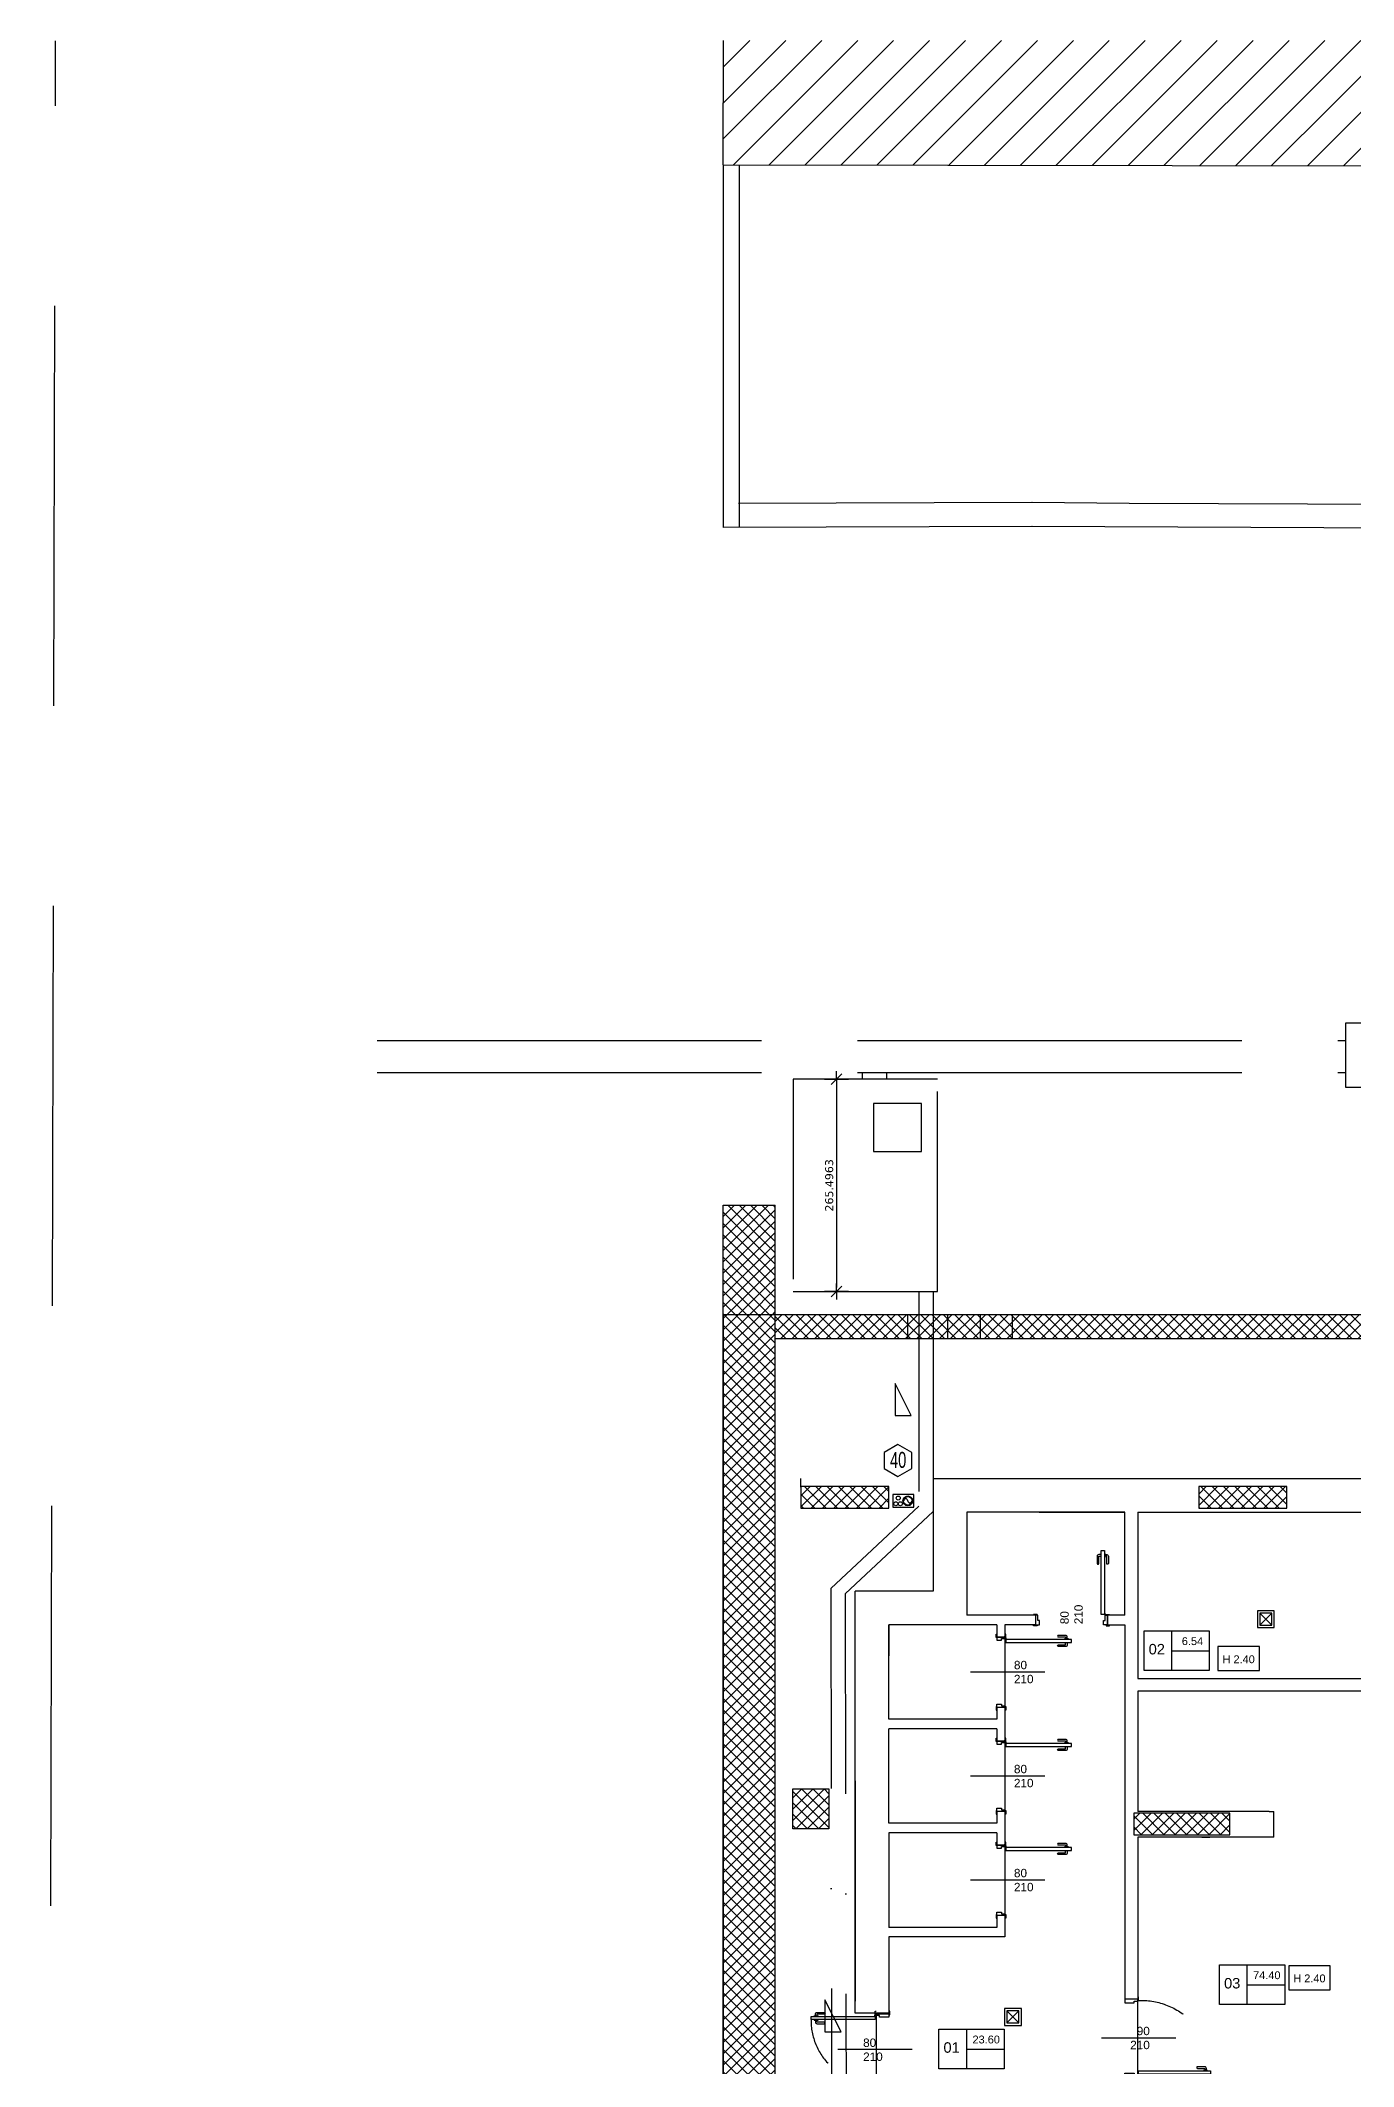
# Model space of a CAD drawing. Header units: millimetres. Extents: x 24747 to 137666, y -34589 to 43444.
# Drawn here: x 107912 to 109552, y 40911 to 43444 of the extents above; entities that cross this region are included whole.
import ezdxf

# ---------------------------------------------------------------- set-up
doc = ezdxf.new("R2010")
doc.units = ezdxf.units.MM
doc.header["$LTSCALE"] = 10
doc.header["$PDMODE"] = 3
for name, pattern in [('ACAD_ISO02W100', [15, 12, -3]), ('ACAD_ISO03W100', [30, 12, -18]), ('CONTINOUS', [0]), ('CONTINUA', [0]), ('DASHDOT2', [0.5, 0.25, -0.125, 0, -0.125]), ('HIDDEN', [0.375, 0.25, -0.125])]:
    doc.linetypes.add(name, pattern=pattern)
for name, color, linetype in [('EPC INTERRATO DEFINITIVO PILASTRI', 5, 'Continuous'), ('linea acqua bianca', 150, 'Continuous'), ('X Scarico Pavimento', 8, 'CONTINUA'), ('X_cavedi', 20, 'Continuous'), ('X_FOROMETRIA SCARICO NUMERAZIONE', 6, 'Continuous'), ('X_Griglie aer', 8, 'Continuous'), ('X_LINEE SCARICO', 1, 'Continuous'), ('X_MURI', 3, 'Continuous'), ('X_Numerazione camere', 8, 'Continuous'), ('X_quote', 5, 'Continuous'), ('X_quote serramenti interni', 251, 'CONTINOUS'), ('X_rilievo', 8, 'Continuous'), ('X_Serramenti Int', 1, 'Continuous')]:
    doc.layers.add(name, color=color, linetype=linetype)
doc.layers.add('EPC RETINI PIANO INTERRATO DEFINITIVO', color=4, linetype='Continuous', lineweight=0)
doc.styles.add('Max 50', font='arial.ttf', dxfattribs={"width": 0.65})
doc.styles.add('nomi', font='arial.ttf')
doc.styles.get("Standard").update_dxf_attribs({"font": 'verdana.ttf'})
doc.dimstyles.get("Standard").update_dxf_attribs({"dimscale": 100, "dimtxt": 0.1, "dimasz": 0.05, "dimexe": 0, "dimexo": 0, "dimgap": 0.04, "dimtad": 1, "dimdec": 4, "dimzin": 0, "dimdsep": 46, "dimtxsty": 'Standard', "dimblk": 'TRAT_QUO', "dimcen": 0, "dimdle": 0.5, "dimclrd": 256, "dimclre": 256, "dimclrt": 5, "dimadec": 0, "dimazin": 0, "dimtfac": 1, "dimtdec": 4, "dimtix": 1, "dimtofl": 0, "dimtmove": 2, "dimatfit": 3, "dimfxl": 0, "dimfxlon": 1, "dimtolj": 1, "dimtzin": 0, "dimarcsym": 0})
pattern_1 = [(45, (115279.709, -15009.218), (-7.0710678, 7.0710678), []), (135, (115279.709, -15009.218), (-7.0710678, -7.0710678), [])]
pattern_2 = [(45, (157624.513, 6383.593), (-7.0710678, 7.0710678), []), (135, (157624.513, 6383.593), (-7.0710678, -7.0710678), [])]
pattern_3 = [(45, (101096.778, -36728.028), (-7.0710678, 7.0710678), []), (135, (101096.778, -36728.028), (-7.0710678, -7.0710678), [])]

# ---------------------------------------------------------------- blocks, each defined once
blk = doc.blocks.new('90')
for p, q in [((3.9, -46.4), (3.9, 46.4)), ((-42.1, 1.2), (50, 1.2)), ((52.8, 17.3), (52.8, 1.2))]:
    blk.add_line(p, q)
at = {"extrusion": (0, 0, -1)}
for p, q in [((-45.1, 17.3), (-45.1, 1.2)), ((-42.9, 0.3), (-40.9, 0.3)), ((-41.9, 1.4), (-41.9, -0.7))]:
    blk.add_line(p, q, dxfattribs=at)
for points in [[(43.1, 1.2), (43.1, 0.2), (47.6, 0.2), (47.6, 1.2)], [(45.1, 17.3), (40.1, 17.3), (40.1, 5.8), (42.1, 5.8), (42.1, 1.2), (45.1, 1.2)], [(41, -86.1), (41.5, -86.1), (41.5, -81), (41, -81)], [(37, -86.1), (36.4, -86.1), (36.4, -81), (37, -81)]]:
    blk.add_lwpolyline(points, dxfattribs=at)
blk.add_lwpolyline([(41, 0.1), (37, 0.1), (37, -89.9), (41, -89.9)], close=True, dxfattribs=at)
for points in [[(52.8, 17.3), (48, 17.3), (48, 5.8), (50, 5.8), (50, 1.2), (52.8, 1.2)], [(51, 1.2), (51, 0.2), (55.4, 0.2), (55.4, 1.2)]]:
    blk.add_lwpolyline(points)
for points in [[(41.5, -84.6), (43.9, -84.6, 0.414214), (46, -82.6), (46, -73.5, 1), (43.9, -73.5), (43.9, -82.6), (41.5, -82.6)], [(36.4, -84.6), (33.9, -84.6, -0.414214), (31.9, -82.6), (31.9, -73.5, -1), (33.9, -73.5), (33.9, -82.6), (36.4, -82.6)]]:
    blk.add_lwpolyline(points, format="xyb", dxfattribs=at)
blk.add_circle((41.9, 0.3), 0.652, dxfattribs=at)
at = {"color": 5, "linetype": 'ACAD_ISO03W100', "ltscale": 0.5, "extrusion": (0, 0, -1)}
blk.add_arc((35.4, -3.5), 86.5, 176.8781, 271.0597, dxfattribs=at)
blk = doc.blocks.new('mini cavedio')
at = {"color": 2}
for centre, start, end in [((7430.9, 39367.1, 0), 90, 270), ((7430.9, 39372.2, 0), 270, 90)]:
    blk.add_arc(centre, 2.55, start, end, dxfattribs=at)
at = {"layer": 'X_cavedi'}
for p, q in [((7438.8, 39388.4), (7422.8, 39388.4)), ((7422.8, 39388.4), (7422.8, 39362.2)), ((7438.8, 39362.2), (7438.8, 39388.4)), ((7422.8, 39362.2), (7438.8, 39362.2))]:
    blk.add_line(p, q, dxfattribs=at)
for centre, radius in [((7427.2, 39384.6), 2.5), ((7427.2, 39378.9), 2.5), ((7430.9, 39369.6, 0), 6.11), ((7434.4, 39381.6), 2.5), ((7430.9, 39369.6, 0), 5.43)]:
    blk.add_circle(centre, radius, dxfattribs=at)
blk = doc.blocks.new('TRAT_QUO')
at = {"layer": 'X_quote'}
for q in [(-2, 0), (2, 0)]:
    blk.add_line((0, 0), q, dxfattribs=at)
at = {"layer": 'X_quote', "color": 4}
blk.add_line((-1.33, 1.33), (1.33, -1.33), dxfattribs=at)
at = {"layer": 'X_quote'}
blk.add_lwpolyline([(0, 3), (0, -3)], dxfattribs=at)
blk = doc.blocks.new('*D83')
at = {"layer": 'Defpoints', "color": 0, "lineweight": 0, "ltscale": 200, "transparency": 16777216}
for p in [(109031.9, 42145.4), (108906.1, 41880), (109031.9, 41880)]:
    blk.add_point(p, dxfattribs=at)
at = {"layer": 'X_Griglie aer', "lineweight": -2, "ltscale": 200, "transparency": 16777216}
blk.add_line((108906.1, 42140.4), (108906.1, 41885), dxfattribs=at)
at = {"layer": 'X_Griglie aer', "lineweight": -2, "ltscale": 200, "transparency": 16777216, "xscale": 5, "yscale": 5, "zscale": 5}
for p, rotation in [((108906.1, 42145.4), 90), ((108906.1, 41880), 270)]:
    blk.add_blockref('TRAT_QUO', p, dxfattribs=dict(at, rotation=rotation))
at = {"layer": 'X_Griglie aer', "color": 5, "ltscale": 200, "transparency": 16777216, "insert": (108896.9, 42012.7), "char_height": 10, "attachment_point": 5, "rotation": 90}
blk.add_mtext('\\A1;265.4963', dxfattribs=at)
blk = doc.blocks.new('porta 80 (12.5)')
for p, q in [((0, 0), (0, 90)), ((16, 88.7), (0, 88.7)), ((-47.6, 45.1), (45.1, 45.1))]:
    blk.add_line(p, q)
at = {"extrusion": (0, 0, -1)}
for p, q in [((0.1, 3.2), (-1.9, 3.2)), ((-0.9, 2.2), (-0.9, 4.2)), ((16, 1.5), (0, 1.5))]:
    blk.add_line(p, q, dxfattribs=at)
for points in [[(0, 88.2), (-1, 88.2), (-1, 92.7), (0, 92.7)], [(16, 90), (16, 85.2), (4.5, 85.2), (4.5, 87.2), (0, 87.2), (0, 90)], [(16, 88.2), (17, 88.2), (17, 92.7), (16, 92.7)]]:
    blk.add_lwpolyline(points)
blk.add_lwpolyline([(1.2, 4.1), (1.2, 8.1), (81.2, 8.1), (81.2, 4.1)], close=True, dxfattribs=at)
for points in [[(77.3, 8.1), (77.3, 8.7), (72.3, 8.7), (72.3, 8.1)], [(77.3, 4.1), (77.3, 3.6), (72.3, 3.6), (72.3, 4.1)], [(0, 2), (1, 2), (1, -2.5), (0, -2.5)], [(-16, 0), (-16, 5), (-4.5, 5), (-4.5, 3), (0, 3), (0, 0)], [(-16, 2), (-17, 2), (-17, -2.5), (-16, -2.5)]]:
    blk.add_lwpolyline(points, dxfattribs=at)
for points in [[(75.8, 8.7), (75.8, 11.2, 0.414214), (73.8, 13.2), (64.8, 13.2, 1), (64.8, 11.2), (73.8, 11.2), (73.8, 8.7)], [(75.8, 3.6), (75.8, 1.2, -0.414214), (73.8, -0.9), (64.8, -0.9, -1), (64.8, 1.2), (73.8, 1.2), (73.8, 3.6)]]:
    blk.add_lwpolyline(points, format="xyb", dxfattribs=at)
blk.add_circle((0.9, 3.2), 0.652, dxfattribs=at)
at = {"color": 5, "linetype": 'ACAD_ISO03W100', "ltscale": 0.5, "extrusion": (0, 0, -1)}
blk.add_arc((3.2, 9.3), 78, 359.1465, 92.3471, dxfattribs=at)

msp = doc.modelspace()

# ---------------------------------------------------------------- hatches: boundary and pattern name
at = {"layer": 'EPC RETINI PIANO INTERRATO DEFINITIVO', "ltscale": 0.01}
h = msp.add_hatch(dxfattribs=at)
h.set_pattern_fill('_USER', color=256, scale=10, angle=45, style=0, double=1, pattern_type=0)
h.set_pattern_definition(pattern_1)
h.paths.add_polyline_path([(108784.46953, 41851.30506), (108829.45463, 41851.30506), (108829.45463, 41987.79792), (108784.46953, 41987.79792)])
h.paths.add_polyline_path([(108784.46953, 41987.79792), (108764.45463, 41987.79792), (108764.45463, 41851.30506), (108784.46953, 41851.30506)])
h = msp.add_hatch(dxfattribs=at)
h.set_pattern_fill('_USER', color=256, scale=10, angle=45, style=0, double=1, pattern_type=0)
h.set_pattern_definition(pattern_1)
h.paths.add_polyline_path([(108785.73737, 41674.21629), (108808.22562, 41674.21629), (108808.22562, 41695.93221), (108785.73737, 41695.93221)], flags=24)
h.paths.add_polyline_path([(108620.73737, 40680.09325), (108643.22562, 40680.09325), (108643.22562, 40701.80917), (108620.73737, 40701.80917)], flags=24)
h.paths.add_polyline_path([(108785.73737, 41423.26123), (108808.22562, 41423.26123), (108808.22562, 41444.97715), (108785.73737, 41444.97715)], flags=24)
h.paths.add_polyline_path([(108614.43536, 39029.8545), (108664.45463, 39029.8545), (108664.45463, 40749.33611), (108764.47323, 40749.33611), (108788.41462, 40749.33611), (108788.46387, 40784.72932), (108788.64681, 40784.72932), (108788.64681, 40794.25432), (108829.45463, 40794.25432), (108829.45463, 40818.27144), (108829.45463, 41851.30214), (108764.45463, 41851.30214), (108764.45463, 40814.33611), (108614.45261, 40814.33611)])
h.paths.add_polyline_path([(108599.45463, 39029.8545), (108614.43536, 39029.8545), (108614.45261, 40814.33611), (108599.45463, 40814.33611)])
h = msp.add_hatch(dxfattribs=at)
h.set_pattern_fill('_USER', color=256, scale=10, angle=45, style=0, double=1, pattern_type=0)
h.set_pattern_definition(pattern_3)
h.paths.add_polyline_path([(108829.45463, 41851.30214), (108829.45463, 41821.30505), (112586.47624, 41821.30505), (112586.47624, 41851.30214)])
h = msp.add_hatch(dxfattribs=at)
h.set_pattern_fill('_USER', color=256, scale=10, angle=45, style=0, double=1, pattern_type=0)
h.set_pattern_definition(pattern_3)
h.paths.add_polyline_path([(108829.45463, 41851.30214), (108829.45463, 41821.30505), (112586.47624, 41821.30505), (112586.47624, 41851.30214)])
at = {"layer": 'EPC RETINI PIANO INTERRATO DEFINITIVO'}
h = msp.add_hatch(dxfattribs=at)
h.set_pattern_fill('_USER', color=256, scale=10, angle=45, style=0, double=1, pattern_type=0)
h.set_pattern_definition(pattern_2)
h.paths.add_polyline_path([(108971.45743, 41609.30492), (108971.45743, 41636.30492), (108861.45743, 41636.30492), (108861.45743, 41609.30492)])
h = msp.add_hatch(dxfattribs=at)
h.set_pattern_fill('_USER', color=256, scale=10, angle=45, style=0, double=1, pattern_type=0)
h.set_pattern_definition(pattern_2)
h.paths.add_polyline_path([(109468.4615, 41609.30492), (109468.4615, 41636.30492), (109358.4615, 41636.30492), (109358.4615, 41609.30492)])
h = msp.add_hatch(dxfattribs=at)
h.set_pattern_fill('_USER', color=256, scale=10, angle=45, style=0, double=1, pattern_type=0)
h.set_pattern_definition(pattern_2)
h.paths.add_polyline_path([(112996.68739, 41265.48404), (112969.68739, 41265.48404), (112969.68739, 41155.48404), (112996.68739, 41155.48404)])
h.paths.add_polyline_path([(112575.54929, 41056.48404), (112602.54929, 41056.48404), (112602.54929, 41166.48404), (112575.54929, 41166.48404)])
h.paths.add_polyline_path([(112575.54929, 41171.48404), (112602.54929, 41171.48404), (112602.54929, 41281.48404), (112575.54929, 41281.48404)])
h.paths.add_polyline_path([(112206.5425, 41238.55358), (112179.5425, 41238.55358), (112179.5425, 41108.55358), (112206.5425, 41108.55358)])
h.paths.add_polyline_path([(111783.45767, 41213.48344), (111810.45767, 41213.48344), (111810.45767, 41103.48344), (111783.45767, 41103.48344)])
h.paths.add_polyline_path([(110974.48725, 41238.56005), (110929.48725, 41238.56005), (110929.48725, 41178.4875), (110974.48725, 41178.4875)])
h.paths.add_polyline_path([(110170.17177, 41207.56154), (110170.17177, 41252.56154), (110230.17177, 41252.56154), (110230.17177, 41207.56154)])
h.paths.add_polyline_path([(109775.42928, 41227.48726), (109775.42928, 41182.48726), (109845.43228, 41182.49107), (109845.43228, 41227.49107)])
h.paths.add_polyline_path([(109277.50592, 41228.09016), (109277.50592, 41201.09016), (109397.50592, 41201.09016), (109397.50592, 41228.09016)])
h = msp.add_hatch(dxfattribs=at)
h.set_pattern_fill('_USER', color=256, scale=10, angle=45, style=0, double=1, pattern_type=0)
h.set_pattern_definition(pattern_2)
h.paths.add_polyline_path([(108851.46132, 41258.30505), (108896.46132, 41258.30505), (108896.46132, 41208.30505), (108851.46132, 41208.30505)])
h.paths.add_polyline_path([(108851.46132, 40862.30505), (108896.46132, 40862.30505), (108896.46132, 40812.30505), (108851.46132, 40812.30505)])
h.paths.add_polyline_path([(109268.20701, 40828.18846), (109268.20701, 40801.18846), (109388.20701, 40801.18846), (109388.20701, 40828.18846)])
h.paths.add_polyline_path([(109851.46318, 40784.32741), (109878.46318, 40784.32741), (109878.46318, 40553.62981), (109851.46318, 40553.62981)])
h.paths.add_polyline_path([(110242.97444, 40784.32741), (110269.97444, 40784.32741), (110269.97444, 40664.32741), (110242.97444, 40664.32741)])
h.paths.add_polyline_path([(110952.44177, 40356.30491), (110932.44177, 40356.30491), (110932.44177, 40796.30491), (110952.44177, 40796.30491)])
h.paths.add_polyline_path([(111607.37262, 40584.30491), (111884.43408, 40584.30491), (111884.43408, 40568.32323), (111607.37262, 40568.32323)])
h.paths.add_polyline_path([(111607.37262, 40769.30491), (111884.37262, 40769.30491), (111884.37262, 40796.30491), (111580.37262, 40796.30491), (111580.37262, 40356.30491), (111884.37262, 40356.30491), (111884.37262, 40383.30491), (111607.37262, 40383.30491)])
at = {"layer": 'X_rilievo'}
h = msp.add_hatch(dxfattribs=at)
h.set_pattern_fill('ANSI31', color=256, scale=10, style=0)
h.set_pattern_definition([(45, (157624.454, 19575.17), (-22.45064, 22.45064), [])])
h.paths.add_polyline_path([(108764.46777, 43443.59752), (108764.46777, 43288.30856), (110149.47882, 43286.10782), (110149.47882, 43443.59752)])

# ---------------------------------------------------------------- linework, layer by layer
at = {"layer": 'EPC INTERRATO DEFINITIVO PILASTRI', "elevation": 0}
for points in [[(108971.45743, 41609.30492), (108971.45743, 41636.30492), (108861.45743, 41636.30492), (108861.45743, 41609.30492)], [(109468.4615, 41609.30492), (109468.4615, 41636.30492), (109358.4615, 41636.30492), (109358.4615, 41609.30492)], [(108851.46132, 41258.30505), (108896.46132, 41258.30505), (108896.46132, 41208.30505), (108851.46132, 41208.30505)], [(109277.50592, 41228.09016), (109277.50592, 41201.09016), (109397.50592, 41201.09016), (109397.50592, 41228.09016)]]:
    msp.add_lwpolyline(points, close=True, dxfattribs=at)
at = {"layer": 'linea acqua bianca', "linetype": 'ACAD_ISO02W100', "ltscale": 4}
for p, q in [((108332.27485, 42193.90076), (109541.93801, 42193.90076)), ((108332.27485, 42153.90076), (109541.93801, 42153.90076)), ((108999.40141, 41725.23999), (108979.06883, 41764.89093)), ((108979.06883, 41764.89093), (108979.06883, 41725.23999)), ((108979.06883, 41725.23999), (108999.40141, 41725.23999)), ((108911.77258, 40954.84252), (108891.44001, 40994.49347)), ((108891.44001, 40994.49347), (108891.44001, 40954.84252)), ((108891.44001, 40954.84252), (108911.77258, 40954.84252))]:
    msp.add_line(p, q, dxfattribs=at)
at = {"layer": 'linea acqua bianca', "ltscale": 200}
for p, q in [((108938.64417, 42145.4474), (108938.64417, 42153.90076)), ((108968.64417, 42145.4474), (108968.64417, 42153.90076))]:
    msp.add_line(p, q, dxfattribs=at)
at = {"layer": 'linea acqua bianca', "linetype": 'ACAD_ISO02W100', "ltscale": 4, "elevation": 0}
msp.add_lwpolyline([(109541.93801, 42135.42485), (109621.93801, 42135.42485), (109621.93801, 42215.42485), (109541.93801, 42215.42485)], close=True, dxfattribs=at)
at = {"layer": 'linea acqua bianca', "linetype": 'DASHDOT2', "ltscale": 100}
for points in [[(108852.01583, 41879.95108), (109031.93835, 41879.95108), (109031.93835, 42145.4474), (108852.01583, 42145.4474)], [(108952.33169, 42054.97095), (109012.33169, 42054.97095), (109012.33169, 42114.97095), (108952.33169, 42114.97095)]]:
    msp.add_lwpolyline(points, close=True, dxfattribs=at)
for points in [[(109008.78819, 41879.95108), (109008.78819, 41611.85921), (108898.79493, 41509.02307), (108900.02577, 40776.82223), (108719.74825, 40696.4934), (108719.74825, 39848.04273), (108847.40819, 39694.5274), (109432.08524, 39694.5274), (109665.75312, 39694.5274), (109725.95245, 39637.12149), (109725.95245, 39333.18883), (109786.68231, 39251.78691), (110241.92592, 39251.78691)], [(109026.78819, 41879.95108), (109026.78819, 41604.9912), (108916.79493, 41502.15506), (108918.02577, 40765.37848), (108737.74825, 40685.04965), (108737.74825, 39854.54908), (108855.85032, 39712.5274), (109432.08524, 39712.5274), (109672.95977, 39712.5274), (109743.95245, 39644.82899), (109743.95245, 39339.16351), (109795.71083, 39269.78691), (110363.4928, 39269.78691)]]:
    msp.add_lwpolyline(points, dxfattribs=at)
at = {"layer": 'X Scarico Pavimento'}
for p, q in [((109434.71658, 41477.86512, 0), (109449.71658, 41462.86512, 0)), ((109449.71658, 41477.86512, 0), (109434.71658, 41462.86512, 0)), ((109118.90064, 40980.80668, 0), (109133.90064, 40965.80668, 0)), ((109133.90064, 40980.80668, 0), (109118.90064, 40965.80668, 0))]:
    msp.add_line(p, q, dxfattribs=at)
at = {"layer": 'X Scarico Pavimento', "elevation": 0}
for points in [[(109431.71658, 41459.86512), (109452.71658, 41459.86512), (109452.71658, 41480.86512), (109431.71658, 41480.86512)], [(109434.71658, 41462.86512), (109449.71658, 41462.86512), (109449.71658, 41477.86512), (109434.71658, 41477.86512)], [(109115.90064, 40962.80668), (109136.90064, 40962.80668), (109136.90064, 40983.80668), (109115.90064, 40983.80668)], [(109118.90064, 40965.80668), (109133.90064, 40965.80668), (109133.90064, 40980.80668), (109118.90064, 40980.80668)]]:
    msp.add_lwpolyline(points, close=True, dxfattribs=at)
at = {"layer": 'X_FOROMETRIA SCARICO NUMERAZIONE', "elevation": 0}
msp.add_lwpolyline([(108965.46071, 41658.78657), (108982.7342, 41648.81371), (109000.0077, 41658.78657), (109000.0077, 41678.73228), (108982.7342, 41688.70514), (108965.46071, 41678.73228)], close=True, dxfattribs=at)
at = {"layer": 'X_LINEE SCARICO', "linetype": 'ACAD_ISO02W100', "ltscale": 2}
for p, q in [((108994.48238, 41851.30506, 0), (108994.48238, 41821.30505, 0)), ((109085.38336, 41851.30506, 0), (109085.38336, 41821.30505, 0))]:
    msp.add_line(p, q, dxfattribs=at)
at = {"layer": 'X_LINEE SCARICO', "linetype": 'ACAD_ISO02W100', "ltscale": 4}
for p, q in [((109044.48238, 41851.30506, 0), (109044.48238, 41821.30505, 0)), ((109125.38336, 41851.30506, 0), (109125.38336, 41821.30505, 0))]:
    msp.add_line(p, q, dxfattribs=at)
at = {"layer": 'X_MURI', "ltscale": 30}
for p, q in [((108764.46181, 43288.30856, 0), (108764.70856, 43443.59752, 0)), ((108764.46359, 43288.30856, 0), (108764.71034, 43443.59751, 0)), ((108764.46359, 43288.30856, 0), (110149.47464, 43286.10781, 0)), ((109026.78819, 41646.30506, 0), (109026.78819, 41505.30638)), ((109128.33758, 41646.30506, 0), (109544.87536, 41646.29456, 0)), ((109106.40471, 41604.30638, 0), (109100.21738, 41604.30638, 0)), ((109266.21658, 41604.30638, 0), (109106.40471, 41604.30638, 0)), ((109159.14423, 41604.30897, 0), (109266.21658, 41604.30581, 0)), ((109266.19946, 41475.30638, 0), (109266.21658, 41604.30638, 0)), ((109282.21659, 41604.30506, 0), (109282.21695, 41396.30393, 0)), ((109282.21659, 41604.30506, 0), (109602.21658, 41604.30506, 0)), ((109026.78819, 41505.30638), (108929.45463, 41505.30638, 0)), ((109106.38951, 41463.30638, 0), (108971.3721, 41463.30638, 0)), ((108971.38211, 41463.30638, 0), (108971.38344, 41424.69985, 0)), ((109154.68959, 41475.30613, 0), (109068.78819, 41475.30613, 0)), ((109106.38951, 41463.30638, 0), (109106.38955, 41447.9139, 0)), ((109154.69076, 41463.30638, 0), (109116.38953, 41463.30638, 0)), ((109154.69076, 41475.30639, 0), (109154.68959, 41463.30664, 0)), ((109244.67963, 41463.30638, 0), (109266.21426, 41463.30638, 0)), ((109266.19946, 41475.30638, 0), (109244.69078, 41475.30638, 0)), ((109266.21426, 41463.30638, 0), (109266.21381, 41436.3044, 0)), ((109266.21381, 41436.3044, 0), (109266.20701, 40995.70626, 0)), ((109282.21659, 41396.30393, 0), (109602.21658, 41396.30393, 0)), ((109282.21698, 41380.30393, 0), (109282.21725, 41230.09157, 0)), ((109106.3898, 41360.68808, 0), (109106.38985, 41345.30637, 0)), ((109106.39028, 41333.30637, 0), (108971.37777, 41333.30638, 0)), ((109106.38988, 41345.30637, 0), (108971.38431, 41345.30638, 0)), ((109106.38952, 41333.30637, 0), (109106.38955, 41317.9137, 0)), ((109106.3898, 41230.6879, 0), (109106.38986, 41215.30638, 0)), ((109106.39061, 41215.30638, 0), (108971.37777, 41215.30638, 0)), ((109106.38952, 41203.30638, 0), (108971.37777, 41203.30638, 0)), ((108971.37777, 41203.30638, 0), (108971.37997, 41142.30208, 0)), ((109106.38952, 41203.30638, 0), (109106.38955, 41187.91371, 0)), ((109282.21731, 41198.08197, 0), (109282.21767, 40995.70626, 0)), ((108971.37997, 41142.30208, 0), (108971.37777, 41085.30638, 0)), ((109106.40937, 41100.6879, 0), (109106.40943, 41085.30638, 0)), ((109116.41021, 41073.30638, 0), (108971.36258, 41073.30638, 0)), ((109106.41019, 41085.30638, 0), (108971.37777, 41085.30638, 0))]:
    msp.add_line(p, q, dxfattribs=at)
at = {"layer": 'X_MURI', "linetype": 'Continuous', "ltscale": 0.01}
for p, q in [((108764.45463, 41851.30735, 0), (108764.45463, 41987.79792, 0)), ((108764.45463, 41987.79792, 0), (108829.45463, 41987.79792, 0)), ((108829.45463, 41821.30505), (108829.45463, 41987.79792, 0)), ((108929.45463, 40978.10309, 0), (108929.45463, 41505.30638, 0)), ((108971.39296, 40978.10309, 0), (108929.45463, 40978.10309, 0))]:
    msp.add_line(p, q, dxfattribs=at)
at = {"layer": 'X_MURI', "ltscale": 4}
for p, q in [((108764.45463, 41851.30506, 0), (108764.45463, 40817.30506, 0)), ((108764.45463, 41851.30506, 0), (113390.29494, 41851.30506, 0)), ((108780.39356, 41851.30215, 0), (112782.36849, 41851.30215, 0)), ((108861.45743, 41635.30492, 0), (108861.45743, 41646.30506, 0)), ((108861.45743, 41636.30492, 0), (108861.45743, 41609.30492, 0)), ((109026.78819, 41646.30506, 0), (111947.47173, 41646.30506, 0)), ((108971.38431, 41345.30638, 0), (108971.3721, 41463.30638, 0)), ((108971.37777, 41424.69985, 0), (108971.37777, 41463.30638, 0)), ((109116.38953, 41463.30638, 0), (109116.38978, 41447.90276, 0)), ((109244.67963, 41475.30638, 0), (109244.69077, 41463.30638, 0)), ((109244.67963, 41475.30638, 0), (109244.69078, 41463.30638, 0)), ((109116.38978, 41447.90276, 0), (109106.38955, 41447.91391, 0)), ((109116.38978, 41447.90276, 0), (109106.38955, 41447.9139, 0)), ((109106.3898, 41360.68809, 0), (109116.38978, 41360.79952, 0)), ((109116.38972, 41360.79952, 0), (109116.38951, 41334.30638, 0)), ((108971.37777, 41215.30638, 0), (108971.37777, 41333.30638, 0)), ((109116.38951, 41334.30638, 0), (109116.38978, 41317.90257, 0)), ((109116.38978, 41317.90257, 0), (109106.38955, 41317.91371, 0)), ((109116.38978, 41317.90257, 0), (109106.38955, 41317.9137, 0)), ((109116.38978, 41230.68791, 0), (109116.39093, 41187.90257, 0)), ((109322.31257, 41230.09017, 0), (109282.20339, 41230.09157, 0)), ((109446.31257, 41230.09017, 0), (109322.31257, 41230.09017, 0)), ((109446.31257, 41230.09017, 0), (109452.22623, 41230.07742, 0)), ((109452.22623, 41198.05647, 0), (109452.22623, 41230.07742, 0)), ((109116.38978, 41187.90257, 0), (109106.38955, 41187.91371, 0)), ((109116.39093, 41187.90257, 0), (109106.3907, 41187.91371, 0)), ((109452.22623, 41198.06922, 0), (109282.20227, 41198.08197, 0)), ((109362.20227, 41198.08197, 0), (109372.20227, 41198.08197, 0)), ((109116.40935, 41100.68791, 0), (109116.41021, 41073.30638, 0)), ((109282.21767, 40995.70626, 0), (109266.21768, 40995.70626, 0))]:
    msp.add_line(p, q, dxfattribs=at)
at = {"layer": 'X_MURI'}
for p, q in [((108764.45463, 41851.30214, 0), (112586.48013, 41851.30214, 0)), ((108764.45463, 40814.33611, 0), (108764.45463, 41851.30214, 0)), ((108829.45463, 41821.30505), (112586.48013, 41821.30505, 0)), ((109106.3898, 41230.6879, 0), (109116.38978, 41230.68833, 0)), ((109106.40937, 41100.6879, 0), (109116.40935, 41100.68833, 0)), ((108971.3798, 41073.30638, 0), (108971.3787, 40978.10309, 0))]:
    msp.add_line(p, q, dxfattribs=at)
at = {"layer": 'X_MURI', "ltscale": 4, "elevation": 0}
for points in [[(108664.45463, 40749.33611), (108829.45463, 40749.33611), (108829.45463, 41821.30505)], [(108829.45463, 41646.30506), (108829.45463, 41821.30506), (112296.64917, 41821.30506)], [(108829.45463, 41253.30506), (108829.45463, 41606.30506)], [(108829.45463, 40857.30506), (108829.45463, 41213.30506)]]:
    msp.add_lwpolyline(points, dxfattribs=at)
at = {"layer": 'X_MURI', "ltscale": 30, "elevation": 0}
for points in [[(109266.21658, 41604.30638), (109068.78819, 41604.30638), (109068.78819, 41475.30613)], [(109106.40471, 41604.30638), (109100.21738, 41604.30638)], [(109618.21658, 41402.62908), (109618.21658, 41380.30393), (109282.21659, 41380.30393)]]:
    msp.add_lwpolyline(points, dxfattribs=at)
at = {"layer": 'X_MURI', "elevation": 0}
msp.add_lwpolyline([(108929.45463, 41268.30637), (108929.45463, 40992.91975)], dxfattribs=at)
at = {"layer": 'X_Numerazione camere'}
for p, q in [((109324.4802, 41455.8616, 0), (109324.4802, 41406.32066, 0)), ((109324.4802, 41431.09113, 0), (109371.64289, 41431.09113, 0)), ((109418.68189, 41038.32441), (109418.68189, 40988.78347)), ((109418.68189, 41013.55394), (109465.84459, 41013.55394)), ((109068.17054, 40957.98899), (109068.17054, 40908.44805)), ((109068.17054, 40933.21852), (109115.33323, 40933.21852))]:
    msp.add_line(p, q, dxfattribs=at)
at = {"layer": 'X_Numerazione camere', "elevation": 0}
for points in [[(109290.2676, 41455.8616), (109371.64289, 41455.8616), (109371.64289, 41406.32066), (109290.2676, 41406.32066)], [(109382.43987, 41406.16274), (109434.40665, 41406.16274), (109434.40665, 41436.16274), (109382.43987, 41436.16274)]]:
    msp.add_lwpolyline(points, close=True, dxfattribs=at)
at = {"layer": 'X_Numerazione camere'}
for points in [[(109384.46929, 41038.32441), (109465.84459, 41038.32441), (109465.84459, 40988.78347), (109384.46929, 40988.78347)], [(109470.85182, 41007.30384), (109522.8186, 41007.30384), (109522.8186, 41037.30384), (109470.85182, 41037.30384)], [(109033.95794, 40957.98899), (109115.33323, 40957.98899), (109115.33323, 40908.44805), (109033.95794, 40908.44805)]]:
    msp.add_lwpolyline(points, close=True, dxfattribs=at)
at = {"layer": 'X_rilievo', "linetype": 'HIDDEN', "ltscale": 200}
msp.add_line((107911.64564, 35862.17435, 0), (107930.37459, 43443.13927, 0), dxfattribs=at)
at = {"layer": 'X_rilievo'}
for p, q in [((108764.46359, 43288.30856, 0), (108764.45056, 42834.95012, 0)), ((108784.46359, 43288.27678, 0), (108784.45056, 42834.95012, 0)), ((109150.10407, 42866.21468, 0), (108783.45411, 42865.05637, 0)), ((109150.10407, 42866.21468, 0), (108783.45411, 42865.05637, 0)), ((109271.44519, 42864.99159, 0), (109150.50188, 42866.2133, 0)), ((109271.44519, 42864.99159, 0), (109150.50188, 42866.2133, 0)), ((110298.89316, 42860.88469, 0), (109271.44519, 42864.99159, 0)), ((109150.19885, 42836.21483, 0), (108764.44878, 42834.99617, 0)), ((108775.18902, 42834.95012, 0), (108775.1891, 42835.03011, 0)), ((108775.18902, 42834.95012, 0), (108775.1891, 42835.03011, 0)), ((110298.75298, 42830.88501, 0), (109150.08186, 42836.21492, 0))]:
    msp.add_line(p, q, dxfattribs=at)
at = {"layer": 'X_Serramenti Int', "extrusion": (0, 0, -1)}
for p, q in [((109242.45692, 41476.20884, 0), (109240.45147, 41476.20884, 0)), ((109241.4542, 41475.20611, 0), (109241.4542, 41477.21156, 0)), ((109244.69077, 41463.30638, 0), (109244.67963, 41475.30638, 0)), ((109106.38955, 41447.9139, 0), (109116.38978, 41447.90276, 0)), ((109116.28951, 41446.17028, 0), (109118.29495, 41446.17028, 0)), ((109117.29223, 41447.173, 0), (109117.29223, 41445.16755, 0)), ((109106.38955, 41317.91371, 0), (109116.38978, 41317.90257, 0)), ((109116.28951, 41316.17008, 0), (109118.29495, 41316.17008, 0)), ((109117.29223, 41317.17281, 0), (109117.29223, 41315.16736, 0)), ((109106.3907, 41187.91371, 0), (109116.39093, 41187.90257, 0)), ((109116.29066, 41186.17008, 0), (109118.2961, 41186.17008, 0)), ((109117.29338, 41187.17281, 0), (109117.29338, 41185.16736, 0))]:
    msp.add_line(p, q, dxfattribs=at)
at = {"layer": 'X_Serramenti Int'}
for p, q in [((109116.38978, 41449.40684, 0), (109116.38978, 41359.40684, 0)), ((109166.01914, 41404.30657, 0), (109073.26041, 41404.30657, 0)), ((109106.3898, 41360.68809, 0), (109116.38978, 41360.6881, 0)), ((109108.40048, 41360.68809, 0), (109116.38978, 41360.6881, 0)), ((109116.38978, 41319.40665, 0), (109116.38978, 41229.40665, 0)), ((109166.01914, 41274.30638, 0), (109073.26041, 41274.30638, 0)), ((109106.3898, 41230.6879, 0), (109116.38978, 41230.68791, 0)), ((109108.40048, 41230.6879, 0), (109116.38978, 41230.68791, 0)), ((109116.39093, 41189.40665, 0), (109116.39093, 41099.40665, 0)), ((109166.02029, 41144.30638, 0), (109073.26156, 41144.30638, 0)), ((109106.39095, 41100.6879, 0), (109116.39093, 41100.68791, 0)), ((109108.40163, 41100.6879, 0), (109116.39093, 41100.68791, 0))]:
    msp.add_line(p, q, dxfattribs=at)
at = {"layer": 'X_Serramenti Int', "extrusion": (0, 0, -1), "elevation": 0}
for points in [[(-109240.55174, 41476.45952), (-109236.54085, 41476.45952), (-109236.54085, 41556.45975), (-109240.55174, 41556.45975)], [(-109117.54291, 41445.26783), (-109117.54291, 41441.25693), (-109199.54291, 41441.25693), (-109199.54291, 41445.26783)], [(-109117.54291, 41315.26763), (-109117.54291, 41311.25674), (-109199.54291, 41311.25674), (-109199.54291, 41315.26763)], [(-109117.54406, 41185.26763), (-109117.54406, 41181.25674), (-109199.54406, 41181.25674), (-109199.54406, 41185.26763)]]:
    msp.add_lwpolyline(points, close=True, dxfattribs=at)
for points in [[(-109236.03949, 41551.11251), (-109233.53268, 41551.11251, -0.4142135624), (-109231.52723, 41549.10706), (-109231.52723, 41540.08255, -1), (-109233.53268, 41540.08255), (-109233.53268, 41549.10706), (-109236.03949, 41549.10706)], [(-109241.05311, 41551.11251), (-109243.53763, 41551.11251, 0.4142135624), (-109245.54308, 41549.10706), (-109245.54308, 41540.08255, 1), (-109243.53763, 41540.08255), (-109243.53763, 41549.10706), (-109241.05311, 41549.10706)], [(-109194.19567, 41445.76919), (-109194.19567, 41448.25371, -0.4142135624), (-109192.19022, 41450.25916), (-109183.16571, 41450.25916, -1), (-109183.16571, 41448.25371), (-109192.19022, 41448.25371), (-109192.19022, 41445.76919)], [(-109194.19567, 41440.75557), (-109194.19567, 41438.24876, 0.4142135624), (-109192.19022, 41436.24331), (-109183.16571, 41436.24331, 1), (-109183.16571, 41438.24876), (-109192.19022, 41438.24876), (-109192.19022, 41440.75557)], [(-109194.19567, 41315.769), (-109194.19567, 41318.25352, -0.4142135624), (-109192.19022, 41320.25897), (-109183.16571, 41320.25897, -1), (-109183.16571, 41318.25352), (-109192.19022, 41318.25352), (-109192.19022, 41315.769)], [(-109194.19567, 41310.75538), (-109194.19567, 41308.24857, 0.4142135624), (-109192.19022, 41306.24312), (-109183.16571, 41306.24312, 1), (-109183.16571, 41308.24857), (-109192.19022, 41308.24857), (-109192.19022, 41310.75538)], [(-109194.19682, 41185.769), (-109194.19682, 41188.25352, -0.4142135624), (-109192.19137, 41190.25897), (-109183.16686, 41190.25897, -1), (-109183.16686, 41188.25352), (-109192.19137, 41188.25352), (-109192.19137, 41185.769)], [(-109194.19682, 41180.75538), (-109194.19682, 41178.24857, 0.4142135624), (-109192.19137, 41176.24312), (-109183.16686, 41176.24312, 1), (-109183.16686, 41178.24857), (-109192.19137, 41178.24857), (-109192.19137, 41180.75538)]]:
    msp.add_lwpolyline(points, format="xyb", dxfattribs=at)
for points in [[(-109236.54085, 41552.6166), (-109236.03949, 41552.6166), (-109236.03949, 41547.60298), (-109236.54085, 41547.60298)], [(-109240.55174, 41552.6166), (-109241.05311, 41552.6166), (-109241.05311, 41547.60298), (-109240.55174, 41547.60298)], [(-109244.69077, 41463.30638), (-109239.69944, 41463.30638), (-109239.69943, 41468.79436), (-109241.70488, 41468.79436), (-109241.70488, 41475.30639), (-109244.69076, 41475.30639)], [(-109242.7076, 41475.30639), (-109242.7076, 41476.30911), (-109247.14187, 41476.30911), (-109247.14187, 41475.30639)], [(-109242.70761, 41463.30638), (-109242.70761, 41462.30366), (-109247.14187, 41462.30366), (-109247.14187, 41463.30638)], [(-109106.38954, 41447.42369), (-109105.38682, 41447.42369), (-109105.38682, 41451.85795), (-109106.38954, 41451.85795)], [(-109106.38954, 41449.40685), (-109106.38954, 41444.41552), (-109111.87752, 41444.41551), (-109111.87752, 41446.42096), (-109116.38978, 41446.42096), (-109116.38978, 41449.40684)], [(-109116.38978, 41447.42368), (-109117.3925, 41447.42368), (-109117.3925, 41451.85795), (-109116.38978, 41451.85795)], [(-109195.69976, 41445.26783), (-109195.69976, 41445.76919), (-109190.68614, 41445.76919), (-109190.68614, 41445.26783)], [(-109195.69976, 41441.25693), (-109195.69976, 41440.75557), (-109190.68614, 41440.75557), (-109190.68614, 41441.25693)], [(-109106.38954, 41317.4235), (-109105.38682, 41317.4235), (-109105.38682, 41321.85776), (-109106.38954, 41321.85776)], [(-109106.38954, 41319.40666), (-109106.38954, 41314.41533), (-109111.87752, 41314.41532), (-109111.87752, 41316.42077), (-109116.38978, 41316.42077), (-109116.38978, 41319.40665)], [(-109116.38978, 41317.42349), (-109117.3925, 41317.42349), (-109117.3925, 41321.85775), (-109116.38978, 41321.85775)], [(-109195.69976, 41315.26763), (-109195.69976, 41315.769), (-109190.68614, 41315.769), (-109190.68614, 41315.26763)], [(-109195.69976, 41311.25674), (-109195.69976, 41310.75538), (-109190.68614, 41310.75538), (-109190.68614, 41311.25674)], [(-109106.39069, 41187.4235), (-109105.38797, 41187.4235), (-109105.38797, 41191.85776), (-109106.39069, 41191.85776)], [(-109106.39069, 41189.40666), (-109106.39069, 41184.41533), (-109111.87867, 41184.41532), (-109111.87867, 41186.42077), (-109116.39093, 41186.42077), (-109116.39093, 41189.40665)], [(-109116.39093, 41187.42349), (-109117.39365, 41187.42349), (-109117.39365, 41191.85775), (-109116.39093, 41191.85775)], [(-109195.70091, 41185.26763), (-109195.70091, 41185.769), (-109190.68729, 41185.769), (-109190.68729, 41185.26763)], [(-109195.70091, 41181.25674), (-109195.70091, 41180.75538), (-109190.68729, 41180.75538), (-109190.68729, 41181.25674)]]:
    msp.add_lwpolyline(points, dxfattribs=at)
at = {"layer": 'X_Serramenti Int', "elevation": 0}
for points in [[(109156.47337, 41463.30664), (109156.47337, 41462.30391), (109152.01682, 41462.30391), (109152.01682, 41463.30664)], [(109156.47338, 41475.30639), (109156.47338, 41476.30911), (109152.01683, 41476.30911), (109152.01683, 41475.30639)], [(109154.68959, 41463.30664), (109159.48154, 41463.30664), (109159.48155, 41468.79436), (109157.47611, 41468.79436), (109157.47611, 41475.30639), (109154.69076, 41475.30639)], [(109106.3898, 41361.18945), (109105.38707, 41361.18945), (109105.38707, 41356.73291), (109106.3898, 41356.73291)], [(109106.3898, 41359.40567), (109106.3898, 41364.19763), (109111.87752, 41364.19763), (109111.87752, 41362.19219), (109116.38978, 41362.19219), (109116.38978, 41359.40684)], [(109116.38978, 41361.18946), (109117.3925, 41361.18946), (109117.3925, 41356.73292), (109116.38978, 41356.73292)], [(109106.3898, 41231.18926), (109105.38707, 41231.18926), (109105.38707, 41226.73271), (109106.3898, 41226.73271)], [(109106.3898, 41229.40548), (109106.3898, 41234.19743), (109111.87752, 41234.19744), (109111.87752, 41232.192), (109116.38978, 41232.192), (109116.38978, 41229.40665)], [(109116.38978, 41231.18927), (109117.3925, 41231.18927), (109117.3925, 41226.73272), (109116.38978, 41226.73272)], [(109106.39095, 41101.18926), (109105.38822, 41101.18926), (109105.38822, 41096.73271), (109106.39095, 41096.73271)], [(109106.39095, 41099.40548), (109106.39095, 41104.19743), (109111.87867, 41104.19744), (109111.87867, 41102.192), (109116.39093, 41102.192), (109116.39093, 41099.40665)], [(109116.39093, 41101.18927), (109117.39365, 41101.18927), (109117.39365, 41096.73272), (109116.39093, 41096.73272)]]:
    msp.add_lwpolyline(points, dxfattribs=at)
at = {"layer": 'X_Serramenti Int', "extrusion": (0, 0, -1)}
for centre in [(-109241.4542, 41476.20884, 0), (-109117.29223, 41446.17028, 0), (-109117.29223, 41316.17008, 0), (-109117.29338, 41186.17008, 0)]:
    msp.add_circle(centre, 0.65177, dxfattribs=at)

# ---------------------------------------------------------------- block references
at = {"layer": 'X_cavedi', "rotation": 90}
msp.add_blockref('mini cavedio', (148364.67925, 34187.47561, 0), dxfattribs=at)
at = {"layer": 'X_Serramenti Int', "rotation": 90}
msp.add_blockref('90', (109283.46767, 40942.94403, 0), dxfattribs=at)
at = {"layer": 'X_Serramenti Int', "xscale": -1, "rotation": 180}
msp.add_blockref('porta 80 (12.5)', (108955.3823, 40978.10309, 0), dxfattribs=at)

# ---------------------------------------------------------------- texts
at = {"layer": 'X_FOROMETRIA SCARICO NUMERAZIONE', "insert": (108972.88639, 41679.5722, 0), "char_height": 20, "width": 96.6228626, "attachment_point": 1, "style": 'Max 50'}
msp.add_mtext('{40}', dxfattribs=at)
at = {"layer": 'X_Numerazione camere', "color": 1, "char_height": 8.1648, "width": 81.6492608, "attachment_point": 6, "rotation": 359.95576257, "style": 'nomi'}
for s, insert in [('{\\H1.6x;02}', (109316.20982, 41432.88739, 0)), ('{\\H1.6x;03}', (109410.41152, 41015.3502)), ('{\\H1.6x;01}', (109059.90016, 40935.01478))]:
    msp.add_mtext(s, dxfattribs=dict(at, insert=insert))
at = {"layer": 'X_Numerazione camere', "char_height": 8.1648, "width": 81.6492608, "attachment_point": 6, "rotation": 359.95576257, "style": 'nomi'}
for s, insert in [('{\\H1.2x;6.54}', (109363.9625, 41442.90805)), ('{\\H1.2x;H 2.40}', (109428.48808, 41420.28327, 0)), ('{\\H1.2x;74.40}', (109460.61185, 41025.37086, 0)), ('{\\H1.2x;H 2.40}', (109516.90003, 41021.42438, 0)), ('{\\fArial|b0|i0|c238|p34;\\H1.2x;2\\fArial|b0|i0|c0|p34;3.60}', (109110.10049, 40945.03544, 0))]:
    msp.add_mtext(s, dxfattribs=dict(at, insert=insert))
at = {"layer": 'X_quote serramenti interni', "char_height": 10.5, "width": 105, "attachment_point": 6, "style": 'nomi'}
for s, insert, rotation in [('\\pxql;80\\P210', (109199.69064, 41569.17394, 0), 89.95206985), ('\\pxql;80\\P210', (109232.62045, 41404.40672, 0), 0.04793015), ('\\pxql;80\\P210', (109232.62045, 41274.40653, 0), 0.04793015), ('\\pxql;80\\P210', (109232.64002, 41144.40653, 0), 0.04793015), ('\\pxql;80\\P210', (109044.22417, 40932.35922, 0), 0.04793015), ('90\\P{\\fArial|b0|i0|c238|p34;210}', (109297.34249, 40946.97543, 0), 0.04793015)]:
    msp.add_mtext(s, dxfattribs=dict(at, insert=insert, rotation=rotation))

# ---------------------------------------------------------------- dimensions: what is measured, and where the dimension line sits
at = {"layer": 'X_Griglie aer', "ltscale": 200}
dim = msp.add_aligned_dim(p1=(109031.93835, 42145.4474), p2=(109031.93835, 41879.95108), distance=-125.84998, dimstyle='Standard', dxfattribs=at)
dim.commit()
dim.dimension.update_dxf_attribs({"geometry": '*D83', "text_midpoint": (108896.88018, 42012.69924)})

doc.saveas('drawing.dxf')
